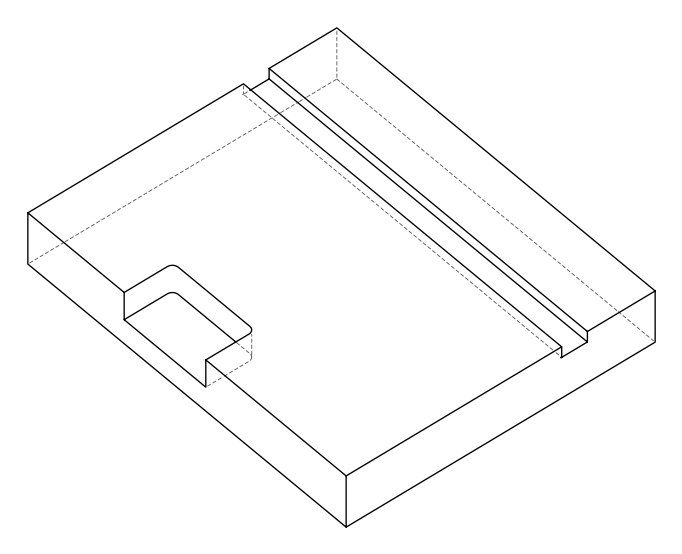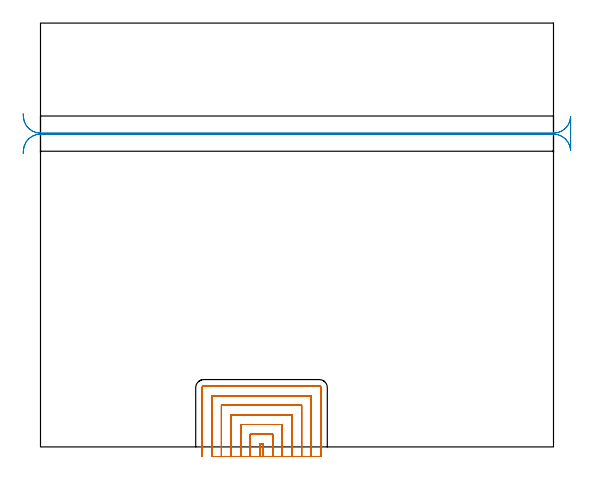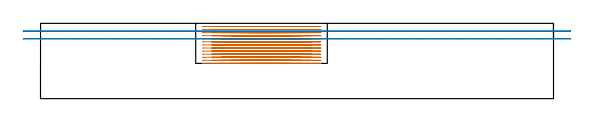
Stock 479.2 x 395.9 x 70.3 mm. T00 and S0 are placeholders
(PLAN: 2 operations, 1 tool changes, 47.8 min)
(1 MILL_SLOT | SLOT_PARTIAL_RECTANGULAR | NXT0201_011 | Follow Part, ap 3, ae 75% | 43.4 min | 288281 mm3)
(2 MILL_RECTANGULAR_SLOT | SLOT_RECTANGULAR | UGT0201_004 | Follow Part, ap 8, ae 75% | 4.41 min | 227041 mm3)
(TOOL NXT0201_011 | ENDMILL 12mm [2P460-1200-NA 1630] | D12 FL38 Z6)
(TOOL UGT0201_004 | End Mill 32 mm | D32 FL53 Z6)
(OP 1 MILL_SLOT)
G17 G21 G94 G90
T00 M6
G54
G17 G0 G90 X207.9 Y-9. S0 M3
G43 Z80.3 H1
Z67.423
G94 G1 Y-6. F250.
Y2.9 F500.
X205.
Y-6.
Y-9. F250.
X216.9
Y-6.
Y11.9 F500.
X196.
Y-6.
Y-9. F250.
X225.9
Y-6.
Y20.9 F500.
X187.
Y-6.
Y-9. F250.
X234.9
Y-6.
Y29.9 F500.
X178.
Y-6.
Y-9. F250.
X243.9
Y-6.
Y38.9 F500.
X169.
Y-6.
Y-9. F250.
X252.9
Y-6.
Y47.9 F500.
X160.
Y-6.
Y-9. F250.
X261.9
Y-6.
Y55.4 F500.
G3 X260.4 Y56.9 R1.5
G1 X152.5
G3 X151. Y55.4 R1.5
G1 Y-6.
Y-9. F250.
G0 X207.9 Z64.546
G1 Y-6.
Y2.9 F500.
X205.
Y-6.
Y-9. F250.
X216.9
Y-6.
Y11.9 F500.
X196.
Y-6.
Y-9. F250.
X225.9
Y-6.
Y20.9 F500.
X187.
Y-6.
Y-9. F250.
X234.9
Y-6.
Y29.9 F500.
X178.
Y-6.
Y-9. F250.
X243.9
Y-6.
Y38.9 F500.
X169.
Y-6.
Y-9. F250.
X252.9
Y-6.
Y47.9 F500.
X160.
Y-6.
Y-9. F250.
X261.9
Y-6.
Y55.4 F500.
G3 X260.4 Y56.9 R1.5
G1 X152.5
G3 X151. Y55.4 R1.5
G1 Y-6.
Y-9. F250.
G0 X207.9 Z61.669
G1 Y-6.
Y2.9 F500.
X205.
Y-6.
Y-9. F250.
X216.9
Y-6.
Y11.9 F500.
X196.
Y-6.
Y-9. F250.
X225.9
Y-6.
Y20.9 F500.
X187.
Y-6.
Y-9. F250.
X234.9
Y-6.
Y29.9 F500.
X178.
Y-6.
Y-9. F250.
X243.9
Y-6.
Y38.9 F500.
X169.
Y-6.
Y-9. F250.
X252.9
Y-6.
Y47.9 F500.
X160.
Y-6.
Y-9. F250.
X261.9
Y-6.
Y55.4 F500.
G3 X260.4 Y56.9 R1.5
G1 X152.5
G3 X151. Y55.4 R1.5
G1 Y-6.
Y-9. F250.
G0 X207.9 Z58.792
G1 Y-6.
Y2.9 F500.
X205.
Y-6.
Y-9. F250.
X216.9
Y-6.
Y11.9 F500.
X196.
Y-6.
Y-9. F250.
X225.9
Y-6.
Y20.9 F500.
X187.
Y-6.
Y-9. F250.
X234.9
Y-6.
Y29.9 F500.
X178.
Y-6.
Y-9. F250.
X243.9
Y-6.
Y38.9 F500.
X169.
Y-6.
Y-9. F250.
X252.9
Y-6.
Y47.9 F500.
X160.
Y-6.
Y-9. F250.
X261.9
Y-6.
Y55.4 F500.
G3 X260.4 Y56.9 R1.5
G1 X152.5
G3 X151. Y55.4 R1.5
G1 Y-6.
Y-9. F250.
G0 X207.9 Z55.915
G1 Y-6.
Y2.9 F500.
X205.
Y-6.
Y-9. F250.
X216.9
Y-6.
Y11.9 F500.
X196.
Y-6.
Y-9. F250.
X225.9
Y-6.
Y20.9 F500.
X187.
Y-6.
Y-9. F250.
X234.9
Y-6.
Y29.9 F500.
X178.
Y-6.
Y-9. F250.
X243.9
Y-6.
Y38.9 F500.
X169.
Y-6.
Y-9. F250.
X252.9
Y-6.
Y47.9 F500.
X160.
Y-6.
Y-9. F250.
X261.9
Y-6.
Y55.4 F500.
G3 X260.4 Y56.9 R1.5
G1 X152.5
G3 X151. Y55.4 R1.5
G1 Y-6.
Y-9. F250.
G0 X207.9 Z53.038
G1 Y-6.
Y2.9 F500.
X205.
Y-6.
Y-9. F250.
X216.9
Y-6.
Y11.9 F500.
X196.
Y-6.
Y-9. F250.
X225.9
Y-6.
Y20.9 F500.
X187.
Y-6.
Y-9. F250.
X234.9
Y-6.
Y29.9 F500.
X178.
Y-6.
Y-9. F250.
X243.9
Y-6.
Y38.9 F500.
X169.
Y-6.
Y-9. F250.
X252.9
Y-6.
Y47.9 F500.
X160.
Y-6.
Y-9. F250.
X261.9
Y-6.
Y55.4 F500.
G3 X260.4 Y56.9 R1.5
G1 X152.5
G3 X151. Y55.4 R1.5
G1 Y-6.
Y-9. F250.
G0 X207.9 Z50.161
G1 Y-6.
Y2.9 F500.
X205.
Y-6.
Y-9. F250.
X216.9
Y-6.
Y11.9 F500.
X196.
Y-6.
Y-9. F250.
X225.9
Y-6.
Y20.9 F500.
X187.
Y-6.
Y-9. F250.
X234.9
Y-6.
Y29.9 F500.
X178.
Y-6.
Y-9. F250.
X243.9
Y-6.
Y38.9 F500.
X169.
Y-6.
Y-9. F250.
X252.9
Y-6.
Y47.9 F500.
X160.
Y-6.
Y-9. F250.
X261.9
Y-6.
Y55.4 F500.
G3 X260.4 Y56.9 R1.5
G1 X152.5
G3 X151. Y55.4 R1.5
G1 Y-6.
Y-9. F250.
G0 X207.9 Z47.285
G1 Y-6.
Y2.9 F500.
X205.
Y-6.
Y-9. F250.
X216.9
Y-6.
Y11.9 F500.
X196.
Y-6.
Y-9. F250.
X225.9
Y-6.
Y20.9 F500.
X187.
Y-6.
Y-9. F250.
X234.9
Y-6.
Y29.9 F500.
X178.
Y-6.
Y-9. F250.
X243.9
Y-6.
Y38.9 F500.
X169.
Y-6.
Y-9. F250.
X252.9
Y-6.
Y47.9 F500.
X160.
Y-6.
Y-9. F250.
X261.9
Y-6.
Y55.4 F500.
G3 X260.4 Y56.9 R1.5
G1 X152.5
G3 X151. Y55.4 R1.5
G1 Y-6.
Y-9. F250.
G0 X207.9 Z44.408
G1 Y-6.
Y2.9 F500.
X205.
Y-6.
Y-9. F250.
X216.9
Y-6.
Y11.9 F500.
X196.
Y-6.
Y-9. F250.
X225.9
Y-6.
Y20.9 F500.
X187.
Y-6.
Y-9. F250.
X234.9
Y-6.
Y29.9 F500.
X178.
Y-6.
Y-9. F250.
X243.9
Y-6.
Y38.9 F500.
X169.
Y-6.
Y-9. F250.
X252.9
Y-6.
Y47.9 F500.
X160.
Y-6.
Y-9. F250.
X261.9
Y-6.
Y55.4 F500.
G3 X260.4 Y56.9 R1.5
G1 X152.5
G3 X151. Y55.4 R1.5
G1 Y-6.
Y-9. F250.
G0 X207.9 Z41.531
G1 Y-6.
Y2.9 F500.
X205.
Y-6.
Y-9. F250.
X216.9
Y-6.
Y11.9 F500.
X196.
Y-6.
Y-9. F250.
X225.9
Y-6.
Y20.9 F500.
X187.
Y-6.
Y-9. F250.
X234.9
Y-6.
Y29.9 F500.
X178.
Y-6.
Y-9. F250.
X243.9
Y-6.
Y38.9 F500.
X169.
Y-6.
Y-9. F250.
X252.9
Y-6.
Y47.9 F500.
X160.
Y-6.
Y-9. F250.
X261.9
Y-6.
Y55.4 F500.
G3 X260.4 Y56.9 R1.5
G1 X152.5
G3 X151. Y55.4 R1.5
G1 Y-6.
Y-9. F250.
G0 X207.9 Z38.654
G1 Y-6.
Y2.9 F500.
X205.
Y-6.
Y-9. F250.
X216.9
Y-6.
Y11.9 F500.
X196.
Y-6.
Y-9. F250.
X225.9
Y-6.
Y20.9 F500.
X187.
Y-6.
Y-9. F250.
X234.9
Y-6.
Y29.9 F500.
X178.
Y-6.
Y-9. F250.
X243.9
Y-6.
Y38.9 F500.
X169.
Y-6.
Y-9. F250.
X252.9
Y-6.
Y47.9 F500.
X160.
Y-6.
Y-9. F250.
X261.9
Y-6.
Y55.4 F500.
G3 X260.4 Y56.9 R1.5
G1 X152.5
G3 X151. Y55.4 R1.5
G1 Y-6.
Y-9. F250.
G0 X207.9 Z35.777
G1 Y-6.
Y2.9 F500.
X205.
Y-6.
Y-9. F250.
X216.9
Y-6.
Y11.9 F500.
X196.
Y-6.
Y-9. F250.
X225.9
Y-6.
Y20.9 F500.
X187.
Y-6.
Y-9. F250.
X234.9
Y-6.
Y29.9 F500.
X178.
Y-6.
Y-9. F250.
X243.9
Y-6.
Y38.9 F500.
X169.
Y-6.
Y-9. F250.
X252.9
Y-6.
Y47.9 F500.
X160.
Y-6.
Y-9. F250.
X261.9
Y-6.
Y55.4 F500.
G3 X260.4 Y56.9 R1.5
G1 X152.5
G3 X151. Y55.4 R1.5
G1 Y-6.
Y-9. F250.
G0 X207.9 Z32.9
G1 Y-6.
Y2.9 F500.
X205.
Y-6.
Y-9. F250.
X216.9
Y-6.
Y11.9 F500.
X196.
Y-6.
Y-9. F250.
X225.9
Y-6.
Y20.9 F500.
X187.
Y-6.
Y-9. F250.
X234.9
Y-6.
Y29.9 F500.
X178.
Y-6.
Y-9. F250.
X243.9
Y-6.
Y38.9 F500.
X169.
Y-6.
Y-9. F250.
X252.9
Y-6.
Y47.9 F500.
X160.
Y-6.
Y-9. F250.
X261.9
Y-6.
Y55.4 F500.
G3 X260.4 Y56.9 R1.5
G1 X152.5
G3 X151. Y55.4 R1.5
G1 Y-6.
Y-9. F250.
G0 Z80.3
M5
M2
(OP 2 MILL_RECTANGULAR_SLOT)
G17 G21 G94 G90
T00 M6
G54
G17 G0 G90 X-16.154 Y274.185 S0 M3
G43 Z80.3 H0
Z63.1
G94 G1 X-15.97 Y277.179 F250.
G2 X0. Y292.2 R16. F500.
G1 X479.2
G2 X495.19 Y276.766 R16.
G1 X495.2
Y308.534
X495.19
G2 X479.2 Y293.1 R16.
G1 X0.
G2 X-15.97 Y308.121 R16.
G1 X-16.154 Y311.115 F250.
G0 Y274.185 Z55.9
G1 X-15.97 Y277.179
G2 X0. Y292.2 R16. F500.
G1 X479.2
G2 X495.19 Y276.766 R16.
G1 X495.2
Y308.534
X495.19
G2 X479.2 Y293.1 R16.
G1 X0.
G2 X-15.97 Y308.121 R16.
G1 X-16.154 Y311.115 F250.
G0 Z80.3
M5
M2
